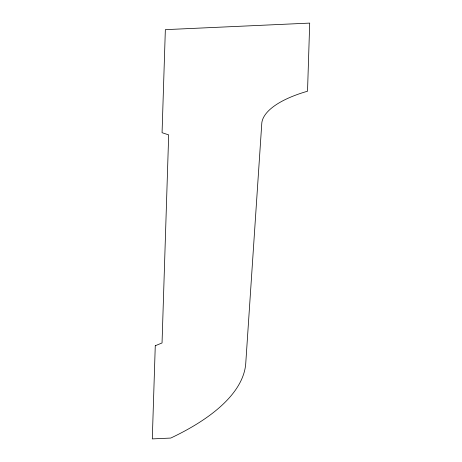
<?xml version="1.0" encoding="UTF-8"?>
<svg xmlns="http://www.w3.org/2000/svg" width="462" height="462" viewBox="0 0 462 462"><rect width="100%" height="100%" fill="white"/><g stroke="black" fill="none" stroke-linecap="round" stroke-linejoin="round"><path stroke-width="0.69" d="M155.267 345.743L152.298 438.9L170.744 438.063A302.656 111.908 -3.3 0 0 245.778 362.999L261.815 122.892A99.821 36.908 -3.3 0 1 307.53 91.222L309.702 23.1L165.35 29.649L162.064 132.704L168.676 134.881L162.041 342.954L155.267 345.743"/></g></svg>
